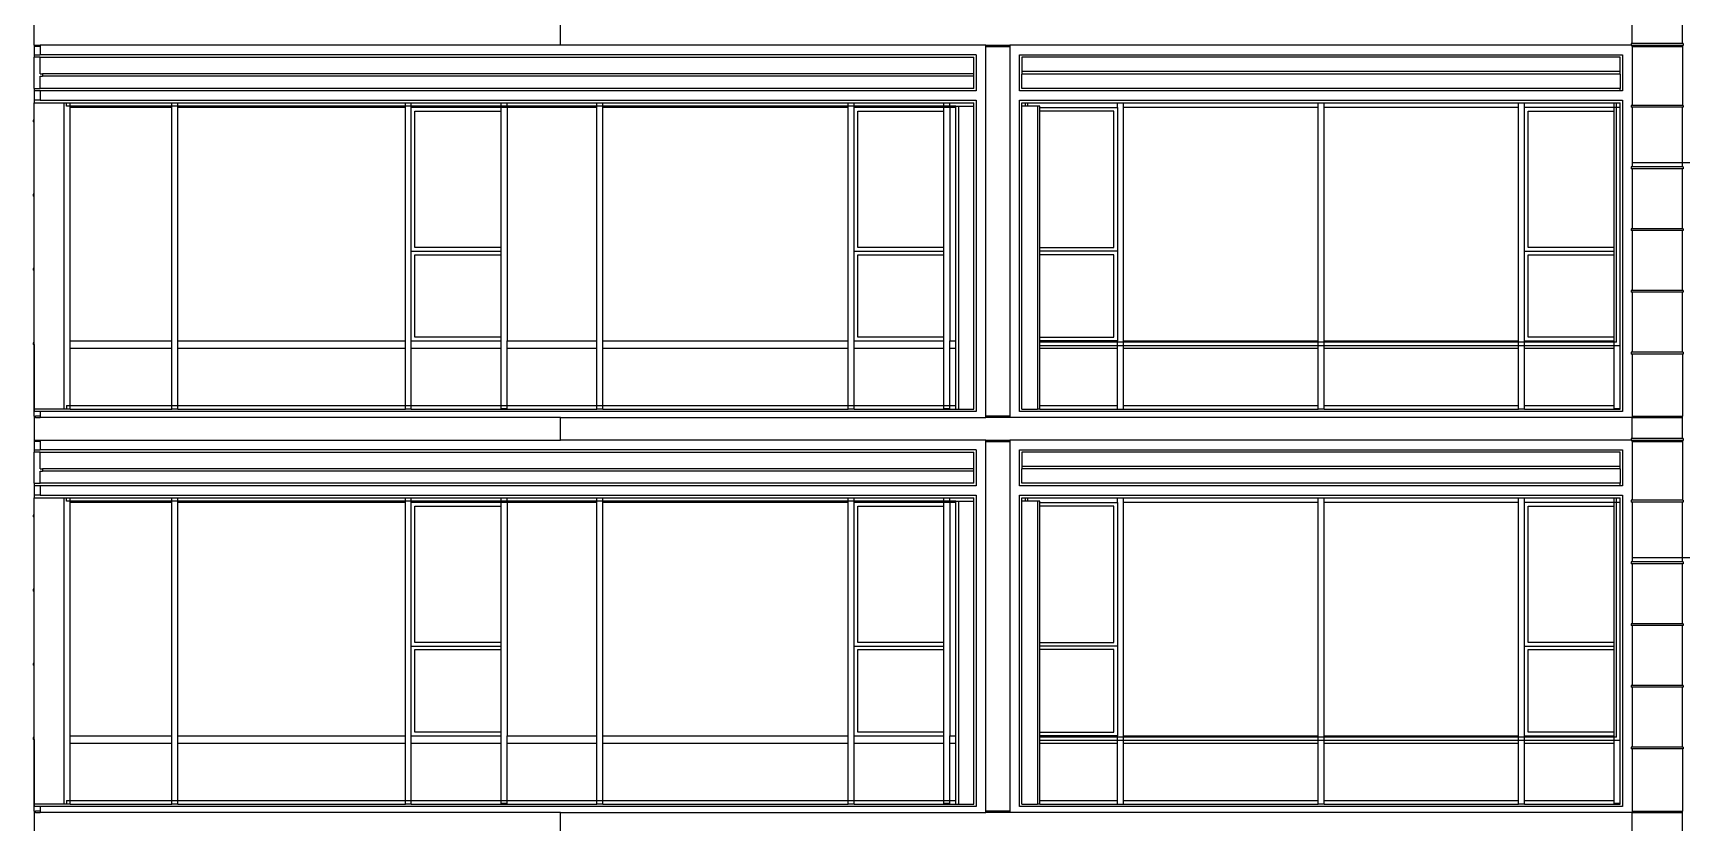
# Model space of a CAD drawing. Extents: x -311 to 61613, y 0 to 58400.
# Drawn here: x 40 to 13849, y 13412 to 20012 of the extents above; entities that cross this region are included whole.
import ezdxf

# ---------------------------------------------------------------- set-up
doc = ezdxf.new("R2010")
doc.units = 0
doc.header["$LTSCALE"] = 1000
doc.header["$MEASUREMENT"] = 0
doc.layers.add('AD-AREA-OUTL', color=31, linetype='Continuous')

msp = doc.modelspace()

# ---------------------------------------------------------------- linework, layer by layer
at = {"layer": 'AD-AREA-OUTL', "color": 252}
for p, q in [((50, 19910), (50, 20100)), ((4447, 19910), (4447, 20100)), ((13400, 19924), (13400, 20100)), ((13820, 19924), (13820, 20100)), ((50, 19910), (50, 19900)), ((50, 19910), (60, 19910)), ((50, 19900), (50, 19830)), ((60, 19900), (50, 19900)), ((60, 19910), (100, 19910)), ((60, 19910), (60, 19900)), ((100, 19900), (60, 19900)), ((4447, 19910), (100, 19910)), ((100, 19910), (100, 19900)), ((100, 19900), (100, 19830)), ((8000, 19910), (4447, 19910)), ((8000, 19910), (8200, 19910)), ((8000, 19900), (8000, 19910)), ((8000, 16810), (8000, 19900)), ((8000, 19900), (8200, 19900)), ((13390, 19910), (8200, 19910)), ((8200, 19910), (8200, 19900)), ((8200, 19900), (8200, 16810)), ((13400, 19924), (13390, 19924)), ((13390, 19924), (13390, 19910)), ((13390, 19910), (13390, 19909)), ((13400, 19909), (13390, 19909)), ((13820, 19924), (13400, 19924)), ((13410, 19909), (13400, 19909)), ((13400, 19900), (13400, 19909)), ((13400, 19900), (13410, 19900)), ((13400, 19900), (13400, 19408)), ((13820, 19909), (13410, 19909)), ((13410, 19909), (13410, 19900)), ((13410, 19900), (13820, 19900)), ((13825, 19924), (13820, 19924)), ((13825, 19909), (13820, 19909)), ((13820, 19909), (13820, 19900)), ((13820, 19900), (13820, 19408)), ((13825, 19924), (13825, 19909)), ((50, 19830), (100, 19830)), ((50, 19830), (50, 19810)), ((100, 19810), (50, 19810)), ((50, 19550), (50, 19810)), ((7920, 19830), (100, 19830)), ((100, 19671), (100, 19810)), ((100, 19810), (7900, 19810)), ((7900, 19671), (7900, 19810)), ((7920, 19830), (7920, 19530)), ((8280, 19530), (8280, 19830)), ((8280, 19830), (13320, 19830)), ((8300, 19810), (8300, 19690)), ((13300, 19810), (8300, 19810)), ((13300, 19690), (13300, 19810)), ((13320, 19830), (13320, 19530)), ((100, 19671), (120, 19671)), ((100, 19550), (100, 19651)), ((100, 19651), (120, 19651)), ((120, 19671), (120, 19651)), ((7900, 19671), (120, 19671)), ((7900, 19651), (120, 19651)), ((7900, 19651), (7900, 19671)), ((7900, 19550), (7900, 19651)), ((8300, 19690), (8300, 19670)), ((13300, 19690), (8300, 19690)), ((8300, 19550), (8300, 19670)), ((13300, 19670), (8300, 19670)), ((13300, 19670), (13300, 19690)), ((13300, 19670), (13300, 19550)), ((50, 19550), (100, 19550)), ((50, 19550), (50, 19530)), ((50, 19530), (50, 19450)), ((100, 19530), (50, 19530)), ((7900, 19550), (100, 19550)), ((7920, 19530), (100, 19530)), ((100, 19530), (100, 19450)), ((13300, 19530), (8280, 19530)), ((13300, 19550), (8300, 19550)), ((13300, 19530), (13300, 19550)), ((13320, 19530), (13300, 19530)), ((100, 19450), (50, 19450)), ((50, 19450), (50, 19430)), ((50, 19285), (50, 19430)), ((50, 19430), (300, 19430)), ((100, 19450), (7920, 19450)), ((300, 19430), (320, 19430)), ((300, 16870), (300, 19430)), ((320, 19430), (350, 19430)), ((320, 19400), (320, 19430)), ((350, 19400), (320, 19400)), ((350, 19400), (350, 19430)), ((350, 19430), (1200, 19430)), ((350, 19390), (350, 19400)), ((1200, 19400), (350, 19400)), ((1200, 19390), (350, 19390)), ((350, 17440), (350, 19390)), ((1200, 19400), (1200, 19430)), ((1200, 19430), (1250, 19430)), ((1200, 19390), (1200, 19400)), ((1250, 19400), (1200, 19400)), ((1200, 17440), (1200, 19390)), ((1250, 19430), (3150, 19430)), ((1250, 19400), (1250, 19430)), ((1250, 19390), (1250, 19400)), ((3150, 19400), (1250, 19400)), ((1250, 17440), (1250, 19390)), ((3150, 19390), (1250, 19390)), ((3150, 19430), (3200, 19430)), ((3150, 19400), (3150, 19430)), ((3200, 19400), (3150, 19400)), ((3150, 19390), (3150, 19400)), ((3150, 17440), (3150, 19390)), ((3200, 19430), (3950, 19430)), ((3200, 19400), (3200, 19430)), ((3950, 19400), (3200, 19400)), ((3200, 19390), (3200, 19400)), ((3200, 18190), (3200, 19390)), ((3950, 19390), (3200, 19390)), ((3230, 19360), (3950, 19360)), ((3230, 18220), (3230, 19360)), ((3950, 19430), (4000, 19430)), ((3950, 19400), (3950, 19430)), ((4000, 19400), (3950, 19400)), ((3950, 19390), (3950, 19400)), ((3950, 19360), (3950, 19390)), ((4000, 19390), (3950, 19390)), ((3950, 18220), (3950, 19360)), ((4000, 19430), (4750, 19430)), ((4000, 19400), (4000, 19430)), ((4750, 19400), (4000, 19400)), ((4000, 19390), (4000, 19400)), ((4000, 19390), (4000, 17440)), ((4750, 19390), (4000, 19390)), ((4750, 19430), (4800, 19430)), ((4750, 19400), (4750, 19430)), ((4800, 19400), (4750, 19400)), ((4750, 19390), (4750, 19400)), ((4750, 17440), (4750, 19390)), ((4800, 19430), (6850, 19430)), ((4800, 19400), (4800, 19430)), ((6850, 19400), (4800, 19400)), ((4800, 19390), (4800, 19400)), ((4800, 17440), (4800, 19390)), ((6850, 19390), (4800, 19390)), ((6850, 19430), (6900, 19430)), ((6850, 19400), (6850, 19430)), ((6900, 19400), (6850, 19400)), ((6850, 19390), (6850, 19400)), ((6850, 17440), (6850, 19390)), ((6900, 19430), (7650, 19430)), ((6900, 19400), (6900, 19430)), ((7650, 19400), (6900, 19400)), ((6900, 19390), (6900, 19400)), ((6900, 18190), (6900, 19390)), ((7650, 19390), (6900, 19390)), ((6930, 19360), (7650, 19360)), ((6930, 18220), (6930, 19360)), ((7650, 19430), (7700, 19430)), ((7650, 19400), (7650, 19430)), ((7700, 19400), (7650, 19400)), ((7650, 19390), (7650, 19400)), ((7650, 19360), (7650, 19390)), ((7700, 19390), (7650, 19390)), ((7650, 18220), (7650, 19360)), ((7700, 19430), (7900, 19430)), ((7700, 19400), (7700, 19430)), ((7750, 19400), (7700, 19400)), ((7700, 19390), (7700, 19400)), ((7700, 19390), (7700, 17440)), ((7750, 19390), (7700, 19390)), ((7750, 19390), (7750, 19400)), ((7750, 19400), (7770, 19400)), ((7750, 17440), (7750, 19390)), ((7770, 19400), (7900, 19400)), ((7770, 19400), (7770, 16870)), ((7900, 19400), (7900, 19430)), ((7900, 16870), (7900, 19400)), ((7920, 19450), (7920, 16850)), ((8280, 19450), (13320, 19450)), ((8280, 16850), (8280, 19450)), ((8300, 19430), (8330, 19430)), ((8300, 19400), (8300, 19430)), ((8300, 16870), (8300, 19400)), ((8330, 19400), (8300, 19400)), ((8330, 19430), (8350, 19430)), ((8330, 19400), (8330, 19430)), ((8350, 19400), (8330, 19400)), ((8350, 19430), (9100, 19430)), ((8350, 19400), (8350, 19430)), ((8430, 19400), (8350, 19400)), ((8430, 19400), (8430, 16870)), ((8450, 19400), (8430, 19400)), ((8450, 19390), (8450, 19400)), ((8450, 19360), (8450, 19390)), ((8450, 19390), (9100, 19390)), ((8450, 18220), (8450, 19360)), ((9070, 19360), (8450, 19360)), ((9070, 18220), (9070, 19360)), ((9100, 19430), (9150, 19430)), ((9100, 19390), (9100, 19430)), ((9100, 19390), (9100, 18190)), ((9150, 19430), (10775, 19430)), ((9150, 19390), (9150, 19430)), ((9150, 17440), (9150, 19390)), ((10775, 19390), (9150, 19390)), ((10775, 19430), (10825, 19430)), ((10775, 19390), (10775, 19430)), ((10775, 17440), (10775, 19390)), ((10825, 19430), (12450, 19430)), ((10825, 19390), (10825, 19430)), ((10825, 17440), (10825, 19390)), ((12450, 19390), (10825, 19390)), ((12450, 19430), (12500, 19430)), ((12450, 19390), (12450, 19430)), ((12450, 17440), (12450, 19390)), ((12500, 19430), (13250, 19430)), ((12500, 19390), (12500, 19430)), ((12500, 18190), (12500, 19390)), ((13250, 19390), (12500, 19390)), ((12530, 19360), (13250, 19360)), ((12530, 18220), (12530, 19360)), ((13250, 19430), (13270, 19430)), ((13250, 19390), (13250, 19430)), ((13250, 19360), (13250, 19390)), ((13270, 19390), (13250, 19390)), ((13250, 18220), (13250, 19360)), ((13270, 19430), (13300, 19430)), ((13270, 19390), (13270, 19430)), ((13300, 19390), (13270, 19390)), ((13270, 17430), (13270, 19390)), ((13300, 19390), (13300, 19430)), ((13300, 17400), (13300, 19390)), ((13320, 19450), (13320, 16850)), ((13400, 19408), (13390, 19408)), ((13390, 19408), (13390, 19393)), ((13400, 19393), (13390, 19393)), ((13820, 19408), (13400, 19408)), ((13820, 19393), (13400, 19393)), ((13400, 19393), (13400, 18930)), ((13825, 19408), (13820, 19408)), ((13825, 19393), (13820, 19393)), ((13820, 18930), (13820, 19393)), ((13825, 19408), (13825, 19393)), ((50, 19285), (40, 19285)), ((40, 19285), (40, 19280)), ((50, 19280), (40, 19280)), ((40, 19280), (40, 19270)), ((50, 19270), (40, 19270)), ((50, 19280), (50, 19285)), ((50, 19270), (50, 19280)), ((50, 18665), (50, 19270)), ((13400, 18930), (13400, 18893)), ((13400, 18930), (13820, 18930)), ((13820, 18893), (13820, 18930)), ((13820, 18930), (13880, 18930)), ((13400, 18893), (13390, 18893)), ((13390, 18893), (13390, 18878)), ((13400, 18878), (13390, 18878)), ((13820, 18893), (13400, 18893)), ((13820, 18878), (13400, 18878)), ((13400, 18878), (13400, 18377)), ((13825, 18893), (13820, 18893)), ((13825, 18878), (13820, 18878)), ((13820, 18377), (13820, 18878)), ((13825, 18893), (13825, 18878)), ((50, 18665), (40, 18665)), ((40, 18665), (40, 18660)), ((50, 18660), (40, 18660)), ((40, 18660), (40, 18650)), ((50, 18650), (40, 18650)), ((50, 18660), (50, 18665)), ((50, 18650), (50, 18660)), ((50, 18045), (50, 18650)), ((13400, 18377), (13390, 18377)), ((13390, 18377), (13390, 18362)), ((13820, 18377), (13400, 18377)), ((13825, 18377), (13820, 18377)), ((13825, 18377), (13825, 18362)), ((13400, 18362), (13390, 18362)), ((13820, 18362), (13400, 18362)), ((13400, 18362), (13400, 17861)), ((13825, 18362), (13820, 18362)), ((13820, 17861), (13820, 18362)), ((3200, 17440), (3200, 18190)), ((3200, 18190), (3950, 18190)), ((3950, 18220), (3230, 18220)), ((3230, 18160), (3950, 18160)), ((3230, 17470), (3230, 18160)), ((3950, 18190), (3950, 18220)), ((3950, 18160), (3950, 18190)), ((3950, 17470), (3950, 18160)), ((6900, 17440), (6900, 18190)), ((6900, 18190), (7650, 18190)), ((7650, 18220), (6930, 18220)), ((6930, 18160), (7650, 18160)), ((6930, 17470), (6930, 18160)), ((7650, 18190), (7650, 18220)), ((7650, 18160), (7650, 18190)), ((7650, 17470), (7650, 18160)), ((8450, 18190), (8450, 18220)), ((8450, 18220), (9070, 18220)), ((8450, 18160), (8450, 18190)), ((9100, 18190), (8450, 18190)), ((8450, 17470), (8450, 18160)), ((9070, 18160), (8450, 18160)), ((9070, 17470), (9070, 18160)), ((9100, 18190), (9100, 17440)), ((12500, 17440), (12500, 18190)), ((12500, 18190), (13250, 18190)), ((13250, 18220), (12530, 18220)), ((12530, 18160), (13250, 18160)), ((12530, 17470), (12530, 18160)), ((13250, 18190), (13250, 18220)), ((13250, 18160), (13250, 18190)), ((13250, 17470), (13250, 18160)), ((50, 18045), (40, 18045)), ((40, 18045), (40, 18040)), ((50, 18040), (40, 18040)), ((40, 18040), (40, 18030)), ((50, 18030), (40, 18030)), ((50, 18040), (50, 18045)), ((50, 18030), (50, 18040)), ((50, 17425), (50, 18030)), ((13400, 17861), (13390, 17861)), ((13390, 17861), (13390, 17846)), ((13400, 17846), (13390, 17846)), ((13820, 17861), (13400, 17861)), ((13820, 17846), (13400, 17846)), ((13400, 17846), (13400, 17345)), ((13825, 17861), (13820, 17861)), ((13825, 17846), (13820, 17846)), ((13820, 17345), (13820, 17846)), ((13825, 17861), (13825, 17846)), ((50, 17425), (40, 17425)), ((40, 17425), (40, 17420)), ((50, 17420), (40, 17420)), ((40, 17420), (40, 17410)), ((50, 17410), (40, 17410)), ((50, 17420), (50, 17425)), ((50, 17410), (50, 17420)), ((50, 16810), (50, 17410)), ((50, 17410), (50, 16870)), ((350, 17380), (350, 17440)), ((350, 17440), (1200, 17440)), ((1200, 17380), (1200, 17440)), ((1250, 17380), (1250, 17440)), ((1250, 17440), (3150, 17440)), ((3150, 17380), (3150, 17440)), ((3200, 17380), (3200, 17440)), ((3200, 17440), (3950, 17440)), ((3950, 17470), (3230, 17470)), ((3950, 17440), (3950, 17470)), ((3950, 17380), (3950, 17440)), ((4000, 17380), (4000, 17440)), ((4000, 17440), (4750, 17440)), ((4750, 17380), (4750, 17440)), ((4800, 17380), (4800, 17440)), ((4800, 17440), (6850, 17440)), ((6850, 17380), (6850, 17440)), ((6900, 17380), (6900, 17440)), ((6900, 17440), (7650, 17440)), ((7650, 17470), (6930, 17470)), ((7650, 17440), (7650, 17470)), ((7650, 17380), (7650, 17440)), ((7700, 17380), (7700, 17440)), ((7700, 17440), (7750, 17440)), ((7750, 17380), (7750, 17440)), ((8450, 17440), (8450, 17470)), ((8450, 17470), (9070, 17470)), ((8450, 17430), (8450, 17440)), ((9100, 17440), (8450, 17440)), ((8450, 17400), (8450, 17430)), ((9100, 17430), (8450, 17430)), ((8450, 17380), (8450, 17400)), ((9100, 17400), (8450, 17400)), ((9100, 17430), (9100, 17440)), ((9100, 17400), (9100, 17430)), ((9150, 17430), (9100, 17430)), ((9100, 17380), (9100, 17400)), ((9150, 17400), (9100, 17400)), ((9150, 17430), (9150, 17440)), ((9150, 17440), (10775, 17440)), ((9150, 17400), (9150, 17430)), ((10775, 17430), (9150, 17430)), ((9150, 17380), (9150, 17400)), ((10775, 17400), (9150, 17400)), ((10775, 17430), (10775, 17440)), ((10775, 17400), (10775, 17430)), ((10825, 17430), (10775, 17430)), ((10775, 17380), (10775, 17400)), ((10825, 17400), (10775, 17400)), ((10825, 17430), (10825, 17440)), ((10825, 17440), (12450, 17440)), ((10825, 17400), (10825, 17430)), ((12450, 17430), (10825, 17430)), ((12450, 17400), (10825, 17400)), ((10825, 17380), (10825, 17400)), ((12450, 17430), (12450, 17440)), ((12450, 17400), (12450, 17430)), ((12500, 17430), (12450, 17430)), ((12500, 17400), (12450, 17400)), ((12450, 17380), (12450, 17400)), ((12500, 17430), (12500, 17440)), ((12500, 17440), (13250, 17440)), ((13250, 17430), (12500, 17430)), ((12500, 17400), (12500, 17430)), ((13250, 17400), (12500, 17400)), ((12500, 17380), (12500, 17400)), ((13250, 17470), (12530, 17470)), ((13250, 17440), (13250, 17470)), ((13250, 17430), (13250, 17440)), ((13270, 17430), (13250, 17430)), ((13250, 17400), (13250, 17430)), ((13250, 17380), (13250, 17400)), ((13300, 17400), (13250, 17400)), ((13300, 16876), (13300, 17400)), ((350, 17380), (1200, 17380)), ((350, 16900), (350, 17380)), ((1200, 16900), (1200, 17380)), ((1250, 16900), (1250, 17380)), ((1250, 17380), (3150, 17380)), ((3150, 16900), (3150, 17380)), ((3200, 16900), (3200, 17380)), ((3200, 17380), (3950, 17380)), ((3950, 16900), (3950, 17380)), ((4000, 16900), (4000, 17380)), ((4000, 17380), (4750, 17380)), ((4750, 16900), (4750, 17380)), ((4800, 16900), (4800, 17380)), ((4800, 17380), (6850, 17380)), ((6850, 16900), (6850, 17380)), ((6900, 16900), (6900, 17380)), ((6900, 17380), (7650, 17380)), ((7650, 16900), (7650, 17380)), ((7700, 16900), (7700, 17380)), ((7700, 17380), (7750, 17380)), ((7750, 16900), (7750, 17380)), ((8450, 16900), (8450, 17380)), ((8450, 17380), (9100, 17380)), ((9100, 16900), (9100, 17380)), ((9150, 16900), (9150, 17380)), ((9150, 17380), (10775, 17380)), ((10775, 16900), (10775, 17380)), ((10825, 16900), (10825, 17380)), ((10825, 17380), (12450, 17380)), ((12450, 16900), (12450, 17380)), ((12500, 16900), (12500, 17380)), ((12500, 17380), (13250, 17380)), ((13250, 16900), (13250, 17380)), ((13400, 17345), (13390, 17345)), ((13390, 17345), (13390, 17330)), ((13400, 17330), (13390, 17330)), ((13820, 17345), (13400, 17345)), ((13820, 17330), (13400, 17330)), ((13400, 17330), (13400, 16810)), ((13825, 17345), (13820, 17345)), ((13825, 17330), (13820, 17330)), ((13820, 17330), (13820, 16810)), ((13825, 17345), (13825, 17330)), ((50, 16870), (50, 16850)), ((300, 16870), (50, 16870)), ((100, 16850), (50, 16850)), ((100, 16850), (100, 16810)), ((7920, 16850), (100, 16850)), ((320, 16870), (300, 16870)), ((320, 16900), (350, 16900)), ((320, 16900), (320, 16870)), ((350, 16870), (320, 16870)), ((350, 16900), (1200, 16900)), ((350, 16870), (350, 16900)), ((350, 16870), (1200, 16870)), ((1200, 16900), (1250, 16900)), ((1200, 16870), (1200, 16900)), ((1250, 16870), (1200, 16870)), ((1250, 16900), (3150, 16900)), ((1250, 16870), (1250, 16900)), ((1250, 16870), (3150, 16870)), ((3150, 16900), (3200, 16900)), ((3150, 16870), (3150, 16900)), ((3200, 16870), (3150, 16870)), ((3200, 16900), (3950, 16900)), ((3200, 16870), (3200, 16900)), ((3200, 16870), (3950, 16870)), ((3950, 16900), (4000, 16900)), ((3950, 16876), (3950, 16900)), ((3950, 16876), (4000, 16876)), ((3950, 16870), (3950, 16876)), ((3950, 16870), (4000, 16870)), ((4000, 16900), (4750, 16900)), ((4000, 16876), (4000, 16900)), ((4000, 16870), (4000, 16876)), ((4000, 16870), (4750, 16870)), ((4750, 16900), (4800, 16900)), ((4750, 16870), (4750, 16900)), ((4800, 16870), (4750, 16870)), ((4800, 16900), (6850, 16900)), ((4800, 16870), (4800, 16900)), ((4800, 16870), (6850, 16870)), ((6850, 16900), (6900, 16900)), ((6850, 16870), (6850, 16900)), ((6900, 16870), (6850, 16870)), ((6900, 16900), (7650, 16900)), ((6900, 16870), (6900, 16900)), ((6900, 16870), (7650, 16870)), ((7650, 16900), (7700, 16900)), ((7650, 16876), (7650, 16900)), ((7650, 16876), (7700, 16876)), ((7650, 16870), (7650, 16876)), ((7650, 16870), (7700, 16870)), ((7700, 16900), (7750, 16900)), ((7700, 16876), (7700, 16900)), ((7700, 16870), (7700, 16876)), ((7700, 16870), (7750, 16870)), ((7750, 16870), (7750, 16900)), ((7750, 16870), (7770, 16870)), ((7770, 16870), (7900, 16870)), ((13320, 16850), (8280, 16850)), ((8300, 16870), (8430, 16870)), ((8450, 16870), (8430, 16870)), ((8450, 16870), (8450, 16900)), ((8450, 16900), (9100, 16900)), ((8450, 16870), (9100, 16870)), ((9100, 16870), (9100, 16900)), ((9100, 16870), (9150, 16870)), ((9150, 16870), (9150, 16900)), ((9150, 16900), (10775, 16900)), ((9150, 16870), (10775, 16870)), ((10775, 16870), (10775, 16900)), ((10825, 16870), (10775, 16870)), ((10825, 16870), (10825, 16900)), ((10825, 16900), (12450, 16900)), ((10825, 16870), (12450, 16870)), ((12450, 16870), (12450, 16900)), ((12500, 16870), (12450, 16870)), ((12500, 16870), (12500, 16900)), ((12500, 16900), (13250, 16900)), ((12500, 16870), (13250, 16870)), ((13250, 16876), (13250, 16900)), ((13250, 16876), (13300, 16876)), ((13250, 16870), (13250, 16876)), ((13250, 16870), (13300, 16870)), ((13300, 16870), (13300, 16876)), ((50, 16810), (50, 16800)), ((50, 16810), (60, 16810)), ((60, 16800), (50, 16800)), ((50, 16800), (50, 16610)), ((100, 16810), (60, 16810)), ((60, 16800), (60, 16810)), ((60, 16800), (100, 16800)), ((100, 16810), (100, 16800)), ((4447, 16800), (100, 16800)), ((4447, 16800), (8000, 16800)), ((4447, 16610), (4447, 16800)), ((8000, 16800), (8000, 16810)), ((8200, 16810), (8000, 16810)), ((8200, 16800), (8000, 16800)), ((8200, 16810), (8200, 16800)), ((13400, 16800), (8200, 16800)), ((13400, 16810), (13410, 16810)), ((13400, 16810), (13400, 16800)), ((13400, 16800), (13410, 16800)), ((13400, 16624), (13400, 16800)), ((13410, 16810), (13820, 16810)), ((13410, 16800), (13410, 16810)), ((13410, 16800), (13820, 16800)), ((13820, 16800), (13820, 16810)), ((13820, 16624), (13820, 16800)), ((50, 16610), (50, 16600)), ((50, 16610), (60, 16610)), ((50, 16600), (50, 16530)), ((60, 16600), (50, 16600)), ((60, 16610), (100, 16610)), ((60, 16610), (60, 16600)), ((100, 16600), (60, 16600)), ((100, 16610), (4447, 16610)), ((100, 16610), (100, 16600)), ((100, 16600), (100, 16530)), ((8000, 16610), (4447, 16610)), ((8000, 16610), (8200, 16610)), ((8000, 16600), (8000, 16610)), ((8000, 13510), (8000, 16600)), ((8000, 16600), (8200, 16600)), ((13390, 16610), (8200, 16610)), ((8200, 16610), (8200, 16600)), ((8200, 16600), (8200, 13510)), ((13400, 16624), (13390, 16624)), ((13390, 16624), (13390, 16610)), ((13390, 16610), (13390, 16609)), ((13400, 16609), (13390, 16609)), ((13820, 16624), (13400, 16624)), ((13410, 16609), (13400, 16609)), ((13400, 16600), (13400, 16609)), ((13400, 16600), (13410, 16600)), ((13400, 16600), (13400, 16108)), ((13820, 16609), (13410, 16609)), ((13410, 16609), (13410, 16600)), ((13410, 16600), (13820, 16600)), ((13825, 16624), (13820, 16624)), ((13825, 16609), (13820, 16609)), ((13820, 16609), (13820, 16600)), ((13820, 16600), (13820, 16108)), ((13825, 16624), (13825, 16609)), ((50, 16530), (100, 16530)), ((50, 16530), (50, 16510)), ((100, 16510), (50, 16510)), ((50, 16250), (50, 16510)), ((7920, 16530), (100, 16530)), ((100, 16371), (100, 16510)), ((100, 16510), (7900, 16510)), ((7900, 16371), (7900, 16510)), ((7920, 16530), (7920, 16230)), ((8280, 16230), (8280, 16530)), ((8280, 16530), (13320, 16530)), ((8300, 16510), (8300, 16390)), ((13300, 16510), (8300, 16510)), ((13300, 16390), (13300, 16510)), ((13320, 16530), (13320, 16230)), ((100, 16371), (120, 16371)), ((100, 16250), (100, 16351)), ((100, 16351), (120, 16351)), ((120, 16371), (120, 16351)), ((7900, 16371), (120, 16371)), ((7900, 16351), (120, 16351)), ((7900, 16351), (7900, 16371)), ((7900, 16250), (7900, 16351)), ((8300, 16390), (8300, 16370)), ((13300, 16390), (8300, 16390)), ((8300, 16250), (8300, 16370)), ((13300, 16370), (8300, 16370)), ((13300, 16370), (13300, 16390)), ((13300, 16370), (13300, 16250)), ((50, 16250), (100, 16250)), ((50, 16250), (50, 16230)), ((50, 16230), (50, 16150)), ((100, 16230), (50, 16230)), ((7900, 16250), (100, 16250)), ((7920, 16230), (100, 16230)), ((100, 16230), (100, 16150)), ((13300, 16230), (8280, 16230)), ((13300, 16250), (8300, 16250)), ((13300, 16230), (13300, 16250)), ((13320, 16230), (13300, 16230)), ((100, 16150), (50, 16150)), ((50, 16150), (50, 16130)), ((50, 15985), (50, 16130)), ((50, 16130), (300, 16130)), ((100, 16150), (7920, 16150)), ((300, 16130), (320, 16130)), ((300, 13570), (300, 16130)), ((320, 16130), (350, 16130)), ((320, 16100), (320, 16130)), ((350, 16100), (320, 16100)), ((350, 16100), (350, 16130)), ((350, 16130), (1200, 16130)), ((350, 16090), (350, 16100)), ((1200, 16100), (350, 16100)), ((1200, 16090), (350, 16090)), ((350, 14140), (350, 16090)), ((1200, 16130), (1250, 16130)), ((1200, 16100), (1200, 16130)), ((1200, 16090), (1200, 16100)), ((1250, 16100), (1200, 16100)), ((1200, 14140), (1200, 16090)), ((1250, 16130), (3150, 16130)), ((1250, 16100), (1250, 16130)), ((1250, 16090), (1250, 16100)), ((3150, 16100), (1250, 16100)), ((1250, 14140), (1250, 16090)), ((3150, 16090), (1250, 16090)), ((3150, 16130), (3200, 16130)), ((3150, 16100), (3150, 16130)), ((3200, 16100), (3150, 16100)), ((3150, 16090), (3150, 16100)), ((3150, 14140), (3150, 16090)), ((3200, 16130), (3950, 16130)), ((3200, 16100), (3200, 16130)), ((3950, 16100), (3200, 16100)), ((3200, 16090), (3200, 16100)), ((3200, 14890), (3200, 16090)), ((3950, 16090), (3200, 16090)), ((3230, 16060), (3950, 16060)), ((3230, 14920), (3230, 16060)), ((3950, 16130), (4000, 16130)), ((3950, 16100), (3950, 16130)), ((4000, 16100), (3950, 16100)), ((3950, 16090), (3950, 16100)), ((3950, 16060), (3950, 16090)), ((4000, 16090), (3950, 16090)), ((3950, 14920), (3950, 16060)), ((4000, 16130), (4750, 16130)), ((4000, 16100), (4000, 16130)), ((4750, 16100), (4000, 16100)), ((4000, 16090), (4000, 16100)), ((4000, 16090), (4000, 14140)), ((4750, 16090), (4000, 16090)), ((4750, 16130), (4800, 16130)), ((4750, 16100), (4750, 16130)), ((4800, 16100), (4750, 16100)), ((4750, 16090), (4750, 16100)), ((4750, 14140), (4750, 16090)), ((4800, 16130), (6850, 16130)), ((4800, 16100), (4800, 16130)), ((6850, 16100), (4800, 16100)), ((4800, 16090), (4800, 16100)), ((4800, 14140), (4800, 16090)), ((6850, 16090), (4800, 16090)), ((6850, 16130), (6900, 16130)), ((6850, 16100), (6850, 16130)), ((6900, 16100), (6850, 16100)), ((6850, 16090), (6850, 16100)), ((6850, 14140), (6850, 16090)), ((6900, 16130), (7650, 16130)), ((6900, 16100), (6900, 16130)), ((7650, 16100), (6900, 16100)), ((6900, 16090), (6900, 16100)), ((6900, 14890), (6900, 16090)), ((7650, 16090), (6900, 16090)), ((6930, 16060), (7650, 16060)), ((6930, 14920), (6930, 16060)), ((7650, 16130), (7700, 16130)), ((7650, 16100), (7650, 16130)), ((7700, 16100), (7650, 16100)), ((7650, 16090), (7650, 16100)), ((7650, 16060), (7650, 16090)), ((7700, 16090), (7650, 16090)), ((7650, 14920), (7650, 16060)), ((7700, 16130), (7900, 16130)), ((7700, 16100), (7700, 16130)), ((7750, 16100), (7700, 16100)), ((7700, 16090), (7700, 16100)), ((7700, 16090), (7700, 14140)), ((7750, 16090), (7700, 16090)), ((7750, 16090), (7750, 16100)), ((7750, 16100), (7770, 16100)), ((7750, 14140), (7750, 16090)), ((7770, 16100), (7900, 16100)), ((7770, 16100), (7770, 13570)), ((7900, 16100), (7900, 16130)), ((7900, 13570), (7900, 16100)), ((7920, 16150), (7920, 13550)), ((8280, 16150), (13320, 16150)), ((8280, 13550), (8280, 16150)), ((8300, 16130), (8330, 16130)), ((8300, 16100), (8300, 16130)), ((8300, 13570), (8300, 16100)), ((8330, 16100), (8300, 16100)), ((8330, 16130), (8350, 16130)), ((8330, 16100), (8330, 16130)), ((8350, 16100), (8330, 16100)), ((8350, 16130), (9100, 16130)), ((8350, 16100), (8350, 16130)), ((8430, 16100), (8350, 16100)), ((8430, 16100), (8430, 13570)), ((8450, 16100), (8430, 16100)), ((8450, 16090), (8450, 16100)), ((8450, 16060), (8450, 16090)), ((8450, 16090), (9100, 16090)), ((8450, 14920), (8450, 16060)), ((9070, 16060), (8450, 16060)), ((9070, 14920), (9070, 16060)), ((9100, 16130), (9150, 16130)), ((9100, 16090), (9100, 16130)), ((9100, 16090), (9100, 14890)), ((9150, 16130), (10775, 16130)), ((9150, 16090), (9150, 16130)), ((9150, 14140), (9150, 16090)), ((10775, 16090), (9150, 16090)), ((10775, 16130), (10825, 16130)), ((10775, 16090), (10775, 16130)), ((10775, 14140), (10775, 16090)), ((10825, 16130), (12450, 16130)), ((10825, 16090), (10825, 16130)), ((10825, 14140), (10825, 16090)), ((12450, 16090), (10825, 16090)), ((12450, 16130), (12500, 16130)), ((12450, 16090), (12450, 16130)), ((12450, 14140), (12450, 16090)), ((12500, 16130), (13250, 16130)), ((12500, 16090), (12500, 16130)), ((12500, 14890), (12500, 16090)), ((13250, 16090), (12500, 16090)), ((12530, 16060), (13250, 16060)), ((12530, 14920), (12530, 16060)), ((13250, 16130), (13270, 16130)), ((13250, 16090), (13250, 16130)), ((13250, 16060), (13250, 16090)), ((13270, 16090), (13250, 16090)), ((13250, 14920), (13250, 16060)), ((13270, 16130), (13300, 16130)), ((13270, 16090), (13270, 16130)), ((13300, 16090), (13270, 16090)), ((13270, 14130), (13270, 16090)), ((13300, 16090), (13300, 16130)), ((13300, 14100), (13300, 16090)), ((13320, 16150), (13320, 13550)), ((13400, 16108), (13390, 16108)), ((13390, 16108), (13390, 16093)), ((13400, 16093), (13390, 16093)), ((13820, 16108), (13400, 16108)), ((13820, 16093), (13400, 16093)), ((13400, 16093), (13400, 15630)), ((13825, 16108), (13820, 16108)), ((13825, 16093), (13820, 16093)), ((13820, 15630), (13820, 16093)), ((13825, 16108), (13825, 16093)), ((50, 15985), (40, 15985)), ((40, 15985), (40, 15980)), ((50, 15980), (40, 15980)), ((40, 15980), (40, 15970)), ((50, 15970), (40, 15970)), ((50, 15980), (50, 15985)), ((50, 15970), (50, 15980)), ((50, 15365), (50, 15970)), ((13400, 15630), (13400, 15593)), ((13400, 15630), (13820, 15630)), ((13820, 15593), (13820, 15630)), ((13820, 15630), (13880, 15630)), ((13400, 15593), (13390, 15593)), ((13390, 15593), (13390, 15578)), ((13400, 15578), (13390, 15578)), ((13820, 15593), (13400, 15593)), ((13820, 15578), (13400, 15578)), ((13400, 15578), (13400, 15077)), ((13825, 15593), (13820, 15593)), ((13825, 15578), (13820, 15578)), ((13820, 15077), (13820, 15578)), ((13825, 15593), (13825, 15578)), ((50, 15365), (40, 15365)), ((40, 15365), (40, 15360)), ((50, 15360), (40, 15360)), ((40, 15360), (40, 15350)), ((50, 15350), (40, 15350)), ((50, 15360), (50, 15365)), ((50, 15350), (50, 15360)), ((50, 14745), (50, 15350)), ((13400, 15077), (13390, 15077)), ((13390, 15077), (13390, 15062)), ((13400, 15062), (13390, 15062)), ((13820, 15077), (13400, 15077)), ((13820, 15062), (13400, 15062)), ((13400, 15062), (13400, 14561)), ((13825, 15077), (13820, 15077)), ((13825, 15062), (13820, 15062)), ((13820, 14561), (13820, 15062)), ((13825, 15077), (13825, 15062)), ((3950, 14920), (3230, 14920)), ((3950, 14890), (3950, 14920)), ((7650, 14920), (6930, 14920)), ((7650, 14890), (7650, 14920)), ((8450, 14890), (8450, 14920)), ((8450, 14920), (9070, 14920)), ((13250, 14920), (12530, 14920)), ((13250, 14890), (13250, 14920)), ((3200, 14140), (3200, 14890)), ((3200, 14890), (3950, 14890)), ((3230, 14860), (3950, 14860)), ((3230, 14170), (3230, 14860)), ((3950, 14860), (3950, 14890)), ((3950, 14170), (3950, 14860)), ((6900, 14140), (6900, 14890)), ((6900, 14890), (7650, 14890)), ((6930, 14860), (7650, 14860)), ((6930, 14170), (6930, 14860)), ((7650, 14860), (7650, 14890)), ((7650, 14170), (7650, 14860)), ((8450, 14860), (8450, 14890)), ((9100, 14890), (8450, 14890)), ((8450, 14170), (8450, 14860)), ((9070, 14860), (8450, 14860)), ((9070, 14170), (9070, 14860)), ((9100, 14890), (9100, 14140)), ((12500, 14140), (12500, 14890)), ((12500, 14890), (13250, 14890)), ((12530, 14860), (13250, 14860)), ((12530, 14170), (12530, 14860)), ((13250, 14860), (13250, 14890)), ((13250, 14170), (13250, 14860)), ((50, 14745), (40, 14745)), ((40, 14745), (40, 14740)), ((50, 14740), (40, 14740)), ((40, 14740), (40, 14730)), ((50, 14730), (40, 14730)), ((50, 14740), (50, 14745)), ((50, 14730), (50, 14740)), ((50, 14125), (50, 14730)), ((13400, 14561), (13390, 14561)), ((13390, 14561), (13390, 14546)), ((13400, 14546), (13390, 14546)), ((13820, 14561), (13400, 14561)), ((13820, 14546), (13400, 14546)), ((13400, 14546), (13400, 14045)), ((13825, 14561), (13820, 14561)), ((13825, 14546), (13820, 14546)), ((13820, 14045), (13820, 14546)), ((13825, 14561), (13825, 14546)), ((50, 14125), (40, 14125)), ((40, 14125), (40, 14120)), ((50, 14120), (40, 14120)), ((40, 14120), (40, 14110)), ((50, 14110), (40, 14110)), ((50, 14120), (50, 14125)), ((50, 14110), (50, 14120)), ((50, 13510), (50, 14110)), ((50, 14110), (50, 13570)), ((350, 14080), (350, 14140)), ((350, 14140), (1200, 14140)), ((1200, 14080), (1200, 14140)), ((1250, 14080), (1250, 14140)), ((1250, 14140), (3150, 14140)), ((3150, 14080), (3150, 14140)), ((3200, 14080), (3200, 14140)), ((3200, 14140), (3950, 14140)), ((3950, 14170), (3230, 14170)), ((3950, 14140), (3950, 14170)), ((3950, 14080), (3950, 14140)), ((4000, 14080), (4000, 14140)), ((4000, 14140), (4750, 14140)), ((4750, 14080), (4750, 14140)), ((4800, 14080), (4800, 14140)), ((4800, 14140), (6850, 14140)), ((6850, 14080), (6850, 14140)), ((6900, 14080), (6900, 14140)), ((6900, 14140), (7650, 14140)), ((7650, 14170), (6930, 14170)), ((7650, 14140), (7650, 14170)), ((7650, 14080), (7650, 14140)), ((7700, 14080), (7700, 14140)), ((7700, 14140), (7750, 14140)), ((7750, 14080), (7750, 14140)), ((8450, 14140), (8450, 14170)), ((8450, 14170), (9070, 14170)), ((8450, 14130), (8450, 14140)), ((9100, 14140), (8450, 14140)), ((8450, 14100), (8450, 14130)), ((9100, 14130), (8450, 14130)), ((8450, 14080), (8450, 14100)), ((9100, 14100), (8450, 14100)), ((9100, 14130), (9100, 14140)), ((9100, 14100), (9100, 14130)), ((9150, 14130), (9100, 14130)), ((9100, 14080), (9100, 14100)), ((9150, 14100), (9100, 14100)), ((9150, 14130), (9150, 14140)), ((9150, 14140), (10775, 14140)), ((9150, 14100), (9150, 14130)), ((10775, 14130), (9150, 14130)), ((9150, 14080), (9150, 14100)), ((10775, 14100), (9150, 14100)), ((10775, 14130), (10775, 14140)), ((10775, 14100), (10775, 14130)), ((10825, 14130), (10775, 14130)), ((10775, 14080), (10775, 14100)), ((10825, 14100), (10775, 14100)), ((10825, 14130), (10825, 14140)), ((10825, 14140), (12450, 14140)), ((10825, 14100), (10825, 14130)), ((12450, 14130), (10825, 14130)), ((12450, 14100), (10825, 14100)), ((10825, 14080), (10825, 14100)), ((12450, 14130), (12450, 14140)), ((12500, 14130), (12450, 14130)), ((12450, 14100), (12450, 14130)), ((12500, 14100), (12450, 14100)), ((12450, 14080), (12450, 14100)), ((12500, 14130), (12500, 14140)), ((12500, 14140), (13250, 14140)), ((13250, 14130), (12500, 14130)), ((12500, 14100), (12500, 14130)), ((13250, 14100), (12500, 14100)), ((12500, 14080), (12500, 14100)), ((13250, 14170), (12530, 14170)), ((13250, 14140), (13250, 14170)), ((13250, 14130), (13250, 14140)), ((13270, 14130), (13250, 14130)), ((13250, 14100), (13250, 14130)), ((13250, 14080), (13250, 14100)), ((13300, 14100), (13250, 14100)), ((13300, 13576), (13300, 14100)), ((350, 14080), (1200, 14080)), ((350, 13600), (350, 14080)), ((1200, 13600), (1200, 14080)), ((1250, 13600), (1250, 14080)), ((1250, 14080), (3150, 14080)), ((3150, 13600), (3150, 14080)), ((3200, 13600), (3200, 14080)), ((3200, 14080), (3950, 14080)), ((3950, 13600), (3950, 14080)), ((4000, 13600), (4000, 14080)), ((4000, 14080), (4750, 14080)), ((4750, 13600), (4750, 14080)), ((4800, 13600), (4800, 14080)), ((4800, 14080), (6850, 14080)), ((6850, 13600), (6850, 14080)), ((6900, 13600), (6900, 14080)), ((6900, 14080), (7650, 14080)), ((7650, 13600), (7650, 14080)), ((7700, 13600), (7700, 14080)), ((7700, 14080), (7750, 14080)), ((7750, 13600), (7750, 14080)), ((8450, 13600), (8450, 14080)), ((8450, 14080), (9100, 14080)), ((9100, 13600), (9100, 14080)), ((9150, 13600), (9150, 14080)), ((9150, 14080), (10775, 14080)), ((10775, 13600), (10775, 14080)), ((10825, 13600), (10825, 14080)), ((10825, 14080), (12450, 14080)), ((12450, 13600), (12450, 14080)), ((12500, 13600), (12500, 14080)), ((12500, 14080), (13250, 14080)), ((13250, 13600), (13250, 14080)), ((13400, 14045), (13390, 14045)), ((13390, 14045), (13390, 14030)), ((13400, 14030), (13390, 14030)), ((13820, 14045), (13400, 14045)), ((13820, 14030), (13400, 14030)), ((13400, 14030), (13400, 13510)), ((13825, 14045), (13820, 14045)), ((13825, 14030), (13820, 14030)), ((13820, 14030), (13820, 13510)), ((13825, 14045), (13825, 14030)), ((50, 13570), (50, 13550)), ((300, 13570), (50, 13570)), ((100, 13550), (50, 13550)), ((100, 13550), (100, 13510)), ((7920, 13550), (100, 13550)), ((320, 13570), (300, 13570)), ((320, 13600), (350, 13600)), ((320, 13600), (320, 13570)), ((350, 13570), (320, 13570)), ((350, 13600), (1200, 13600)), ((350, 13570), (350, 13600)), ((350, 13570), (1200, 13570)), ((1200, 13600), (1250, 13600)), ((1200, 13570), (1200, 13600)), ((1250, 13570), (1200, 13570)), ((1250, 13600), (3150, 13600)), ((1250, 13570), (1250, 13600)), ((1250, 13570), (3150, 13570)), ((3150, 13600), (3200, 13600)), ((3150, 13570), (3150, 13600)), ((3200, 13570), (3150, 13570)), ((3200, 13600), (3950, 13600)), ((3200, 13570), (3200, 13600)), ((3200, 13570), (3950, 13570)), ((3950, 13600), (4000, 13600)), ((3950, 13576), (3950, 13600)), ((3950, 13576), (4000, 13576)), ((3950, 13570), (3950, 13576)), ((3950, 13570), (4000, 13570)), ((4000, 13600), (4750, 13600)), ((4000, 13576), (4000, 13600)), ((4000, 13570), (4000, 13576)), ((4000, 13570), (4750, 13570)), ((4750, 13600), (4800, 13600)), ((4750, 13570), (4750, 13600)), ((4800, 13570), (4750, 13570)), ((4800, 13600), (6850, 13600)), ((4800, 13570), (4800, 13600)), ((4800, 13570), (6850, 13570)), ((6850, 13600), (6900, 13600)), ((6850, 13570), (6850, 13600)), ((6900, 13570), (6850, 13570)), ((6900, 13600), (7650, 13600)), ((6900, 13570), (6900, 13600)), ((6900, 13570), (7650, 13570)), ((7650, 13600), (7700, 13600)), ((7650, 13576), (7650, 13600)), ((7650, 13576), (7700, 13576)), ((7650, 13570), (7650, 13576)), ((7650, 13570), (7700, 13570)), ((7700, 13600), (7750, 13600)), ((7700, 13576), (7700, 13600)), ((7700, 13570), (7700, 13576)), ((7700, 13570), (7750, 13570)), ((7750, 13570), (7750, 13600)), ((7750, 13570), (7770, 13570)), ((7770, 13570), (7900, 13570)), ((13320, 13550), (8280, 13550)), ((8300, 13570), (8430, 13570)), ((8450, 13570), (8430, 13570)), ((8450, 13570), (8450, 13600)), ((8450, 13600), (9100, 13600)), ((8450, 13570), (9100, 13570)), ((9100, 13570), (9100, 13600)), ((9100, 13570), (9150, 13570)), ((9150, 13570), (9150, 13600)), ((9150, 13600), (10775, 13600)), ((9150, 13570), (10775, 13570)), ((10775, 13570), (10775, 13600)), ((10825, 13570), (10775, 13570)), ((10825, 13570), (10825, 13600)), ((10825, 13600), (12450, 13600)), ((10825, 13570), (12450, 13570)), ((12450, 13570), (12450, 13600)), ((12500, 13570), (12450, 13570)), ((12500, 13570), (12500, 13600)), ((12500, 13600), (13250, 13600)), ((12500, 13570), (13250, 13570)), ((13250, 13576), (13250, 13600)), ((13250, 13576), (13300, 13576)), ((13250, 13570), (13250, 13576)), ((13250, 13570), (13300, 13570)), ((13300, 13570), (13300, 13576)), ((50, 13510), (50, 13500)), ((50, 13510), (60, 13510)), ((60, 13500), (50, 13500)), ((50, 13500), (50, 13310)), ((100, 13510), (60, 13510)), ((60, 13500), (60, 13510)), ((60, 13500), (100, 13500)), ((100, 13510), (100, 13500)), ((4447, 13500), (100, 13500)), ((4447, 13500), (8000, 13500)), ((4447, 13310), (4447, 13500)), ((8000, 13500), (8000, 13510)), ((8200, 13510), (8000, 13510)), ((8200, 13500), (8000, 13500)), ((8200, 13510), (8200, 13500)), ((13400, 13500), (8200, 13500)), ((13400, 13510), (13410, 13510)), ((13400, 13510), (13400, 13500)), ((13400, 13500), (13410, 13500)), ((13400, 13324), (13400, 13500)), ((13410, 13510), (13820, 13510)), ((13410, 13500), (13410, 13510)), ((13410, 13500), (13820, 13500)), ((13820, 13500), (13820, 13510)), ((13820, 13324), (13820, 13500))]:
    msp.add_line(p, q, dxfattribs=at)

doc.saveas('drawing.dxf')
